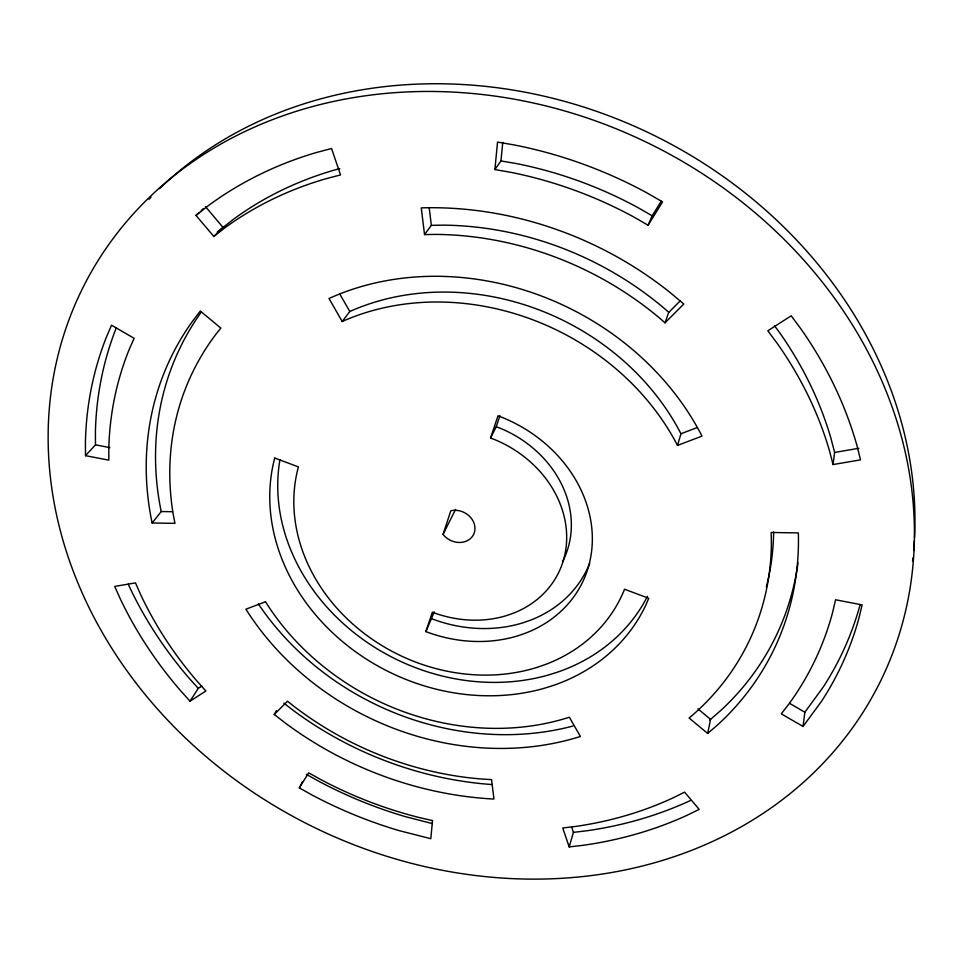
<?xml version="1.0" encoding="UTF-8"?>
<svg xmlns="http://www.w3.org/2000/svg" width="963" height="963" viewBox="0 0 963 963"><rect width="100%" height="100%" fill="white"/><g stroke="black" fill="none" stroke-linecap="round" stroke-linejoin="round"><path stroke-width="1.44" d="M494.898 169.56L497.534 142.091L514.627 145.016A402.775 344.369 26 0 1 646.715 192.769L662.568 201.881L648.099 225.222L633.389 216.759A376.653 321.774 26 0 0 510.763 172.317L494.898 169.56L500.953 160.917L502.77 142.319M803.046 726.463L821.62 701.172A402.775 344.369 26 0 0 858.864 618.439L862.15 604.896L835.559 599.78L832.598 612.456A376.653 321.774 26 0 1 788.998 703.893L781.294 713.836L803.046 726.463L804.851 712.223L823.221 687.088A397.96 341.696 26 0 0 860.055 604.945M833.043 464.539L829.444 450.66A376.653 321.774 26 0 0 777.141 343.273L767.824 330.791L791.201 315.804L801.18 329.262A402.775 344.369 26 0 1 856.781 444.942L860.549 459.881L833.043 464.539L834.608 452.454L831.057 438.707A372.151 319.307 26 0 0 779.476 332.44L774.469 325.711M707.685 733.469L717.941 724.585A334.992 285.855 26 0 0 798.387 534.309L798.303 532.9L771.146 532.491L771.387 543.156A309.015 263.513 26 0 1 692.036 715.569L689.087 717.977L707.685 733.469L710.55 719.373L697.922 708.828M569.193 846.922L562.753 827.987L575.633 826.435A376.653 321.774 26 0 0 673.342 797.737L684.585 792.14L699.174 809.353L687.149 815.252A402.775 344.369 26 0 1 582.916 845.321L569.193 846.922L573.418 832.357L571.601 826.988M677.495 445.412L702.003 436.119A267.57 227.954 26 0 0 329.009 298.494L342.214 321.51A241.713 205.817 26 0 1 677.495 445.412L680.973 433.759L697.128 427.584M443.052 534.393L450.828 510.739A18.273 15.528 26.2 0 1 473.122 521.127A18.273 15.528 26.2 0 1 466.574 541.037A18.273 15.528 26.2 0 1 443.052 534.393L455.583 509.403M425.875 631.608L432.375 612.167L435.782 613.455A107.796 91.629 26 0 0 505.467 615.911L511.883 613.768A107.796 91.629 26 0 0 566.244 528.651A107.796 91.629 26 0 0 494.188 439.405L490.552 438.057L497.991 415.811A133.496 113.502 26 0 1 591.499 525.497A133.496 113.502 26 0 1 525.377 633.209L518.299 635.664A133.496 113.502 26 0 1 425.875 631.608L434.229 611.938M490.552 438.057L496.234 426.765L499.929 415.727M665 322.846L683.79 304.031L669.815 292.295A334.992 285.855 26 0 0 422.853 207.827L421.252 207.912L424.539 234.587L436.708 234.406A309.015 263.513 26 0 1 660.799 319.102L665 322.846L668.767 312.385L680.107 300.986M648.099 225.222L652.168 215.796L661.208 201.207M299.312 787.915L308.678 772.82L320.679 779.512A376.653 321.774 26 0 0 419.651 817.647L432.531 820.596L430.798 838.713L399.019 830.6A402.775 344.369 26 0 1 312.06 795.017L299.312 787.915L302.49 781.739M274.25 714.498L287.516 701.196L291.223 704.218A309.015 263.513 26 0 0 481.043 778.971L491.563 779.609L493.959 799.037L492.587 798.989A334.992 285.855 26 0 1 286.336 723.815L274.25 714.498L276.465 710.574M190.024 701.172L205.889 691.001L197.126 681.262A376.653 321.774 26 0 1 140.634 594.592L135.482 582.892L114.717 586.419L120.267 598.842A402.775 344.369 26 0 0 180.695 690.832L190.024 701.172L198.27 688.364L201.905 686.029M424.539 234.587L431.34 225.33L429.209 207.731M342.214 321.51L349.798 311.506L339.674 293.787M152.13 523.005L151.841 521.717A334.992 285.855 26 0 1 191.842 322.16L200.304 311.013L220.852 328.13L218.348 331.14A309.015 263.513 26 0 0 173.075 513.472L174.953 523.354L152.13 523.005L161.23 511.558L160.941 510.282A330.995 283.664 26 0 1 201.074 312.361M85.502 455.668L85.418 442.294A402.775 344.369 26 0 1 106.195 337.64L111.539 325.193L134.122 338.29L129.03 349.882A376.653 321.774 26 0 0 108.819 447.626L108.807 460.145L85.502 455.668L95.469 444.858L95.421 431.593A397.96 341.696 26 0 1 116.306 327.805M199.148 212.486L195.995 215.411L213.822 236.453L223.043 227.437L205.468 206.624M201.255 210.536L203.362 208.586M709.587 720.216L720.697 710.538A330.995 283.664 26 0 0 796.943 569.879M195.995 215.411L207.37 206.383A402.775 344.369 26 0 1 316.093 152.599L331.549 148.507L340.541 174.941L326.144 178.673A376.653 321.774 26 0 0 224.499 228.111L213.822 236.453M339.915 168.633L334.209 170.114A372.151 319.307 26 0 0 233.612 219.167L219.48 230.217A372.151 319.307 26 0 0 217.205 232.131M834.608 452.454L858.912 448.276M573.418 832.357L586.997 830.744A397.96 341.696 26 0 0 690.17 800.638M431.34 225.33L443.365 225.137A305.343 261.515 26 0 1 664.614 308.678L668.767 312.385M161.23 511.558L172.533 511.702M500.953 160.917L516.625 163.614A372.151 319.307 26 0 1 637.65 207.442L652.168 215.796M95.469 444.858L109.878 447.602M432.363 823.594L404.966 816.528A397.96 341.696 26 0 1 318.922 781.354L306.306 774.324M496.234 426.765L499.821 428.09A106.52 90.943 26 0 1 562.741 561.26M789.672 703.411L804.851 712.223M283.832 703.11L293.607 710.658A330.995 283.664 26 0 0 492.021 784.556M198.27 688.364L189.049 678.121A397.96 341.696 26 0 1 129.463 586.876L128.248 584.144M149.024 199.281A439.369 377.761 26 0 1 151.083 197.126M159.533 188.688A439.369 377.761 26 0 1 642.827 130.041A439.369 377.761 26 0 1 914.525 537.823M914.381 540.64A439.369 377.761 26 0 1 913.658 550.463M912.924 557.938A439.369 377.761 26 0 1 912.587 560.911M798.002 562.934A330.995 283.664 26 0 1 797.171 568.495M773.65 531.913A305.343 261.515 26 0 1 766.343 586.924M572.937 726.042A264.38 226.233 26 0 1 258.361 603.897M349.798 311.506A238.848 204.264 26 0 1 680.973 433.759M647.437 596.362A198.053 169.259 26 0 1 557.324 672.222L548.513 674.979A198.053 169.259 26 0 1 353.373 632.161A198.053 169.259 26 0 1 279.944 459.628M589.693 563.379A131.919 112.647 26 0 1 530.372 620.232L523.354 622.676A131.919 112.647 26 0 1 431.93 618.836M274.744 458.039L274.395 459.243A200.424 170.547 26 0 0 341.227 640.515A200.424 170.547 26 0 0 543.806 688.413L552.702 685.644A200.424 170.547 26 0 0 645.704 605.366L648.773 598.312L624.542 589.224A174.664 148.567 26 0 1 546.406 664.121L538.052 667.058A174.664 148.567 26 0 1 357.478 628.081A174.664 148.567 26 0 1 298.41 466.911L274.744 458.039M265.511 601.767L245.902 609.206A267.57 227.954 26 0 0 580.4 736.478L569.35 717.218A241.713 205.817 26 0 1 265.511 601.767M135.59 682.478A444.701 380.734 26 0 0 880.146 681.936A444.701 380.734 26 0 0 428.126 91.449A444.701 380.734 26 0 0 135.59 682.478"/></g></svg>
